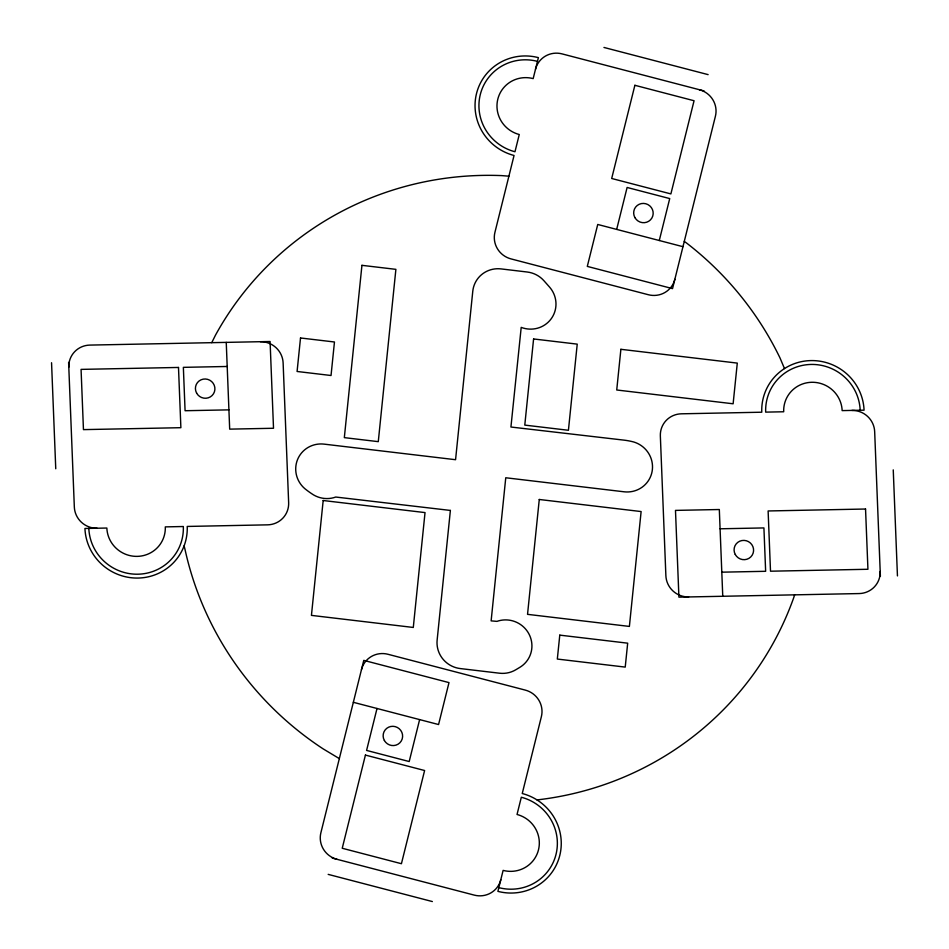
<?xml version="1.0" encoding="UTF-8"?>
<svg xmlns="http://www.w3.org/2000/svg" width="949" height="949" viewBox="0 0 949 949"><rect width="100%" height="100%" fill="white"/><g stroke="black" fill="none" stroke-linecap="round" stroke-linejoin="round"><path stroke-width="1.42" d="M377.014 708.488L366.587 750.422L409.197 761.537L419.624 719.603M616.672 229.397L627.111 187.463L669.721 198.578L659.282 240.512M794.61 594.845L793.744 597.621A318.556 311.592 29.8 0 1 537.3 799.888L537.004 799.912M184.094 545.889L184.972 549.257A318.556 311.592 29.8 0 0 323.17 748.891L339.339 758.607M211.746 342.672L215.518 335.092A318.556 311.592 29.8 0 1 501.57 175.601L508.901 176.182M784.491 368.58L780.019 357.975A318.556 311.592 29.8 0 0 686.435 242.932L684.276 241.402M227.202 366.48L183.359 367.346L185.079 410.727L228.911 409.861M720.089 528.795L763.921 527.929L765.641 571.298L721.798 572.176M603.955 47.45L708.12 74.627M704.063 90.938L562.022 53.879A22.052 21.578 29.8 0 0 535.497 69.289M682.96 246.693L597.74 224.462L587.301 266.396L672.533 288.626L715.416 116.229A22.052 21.578 29.8 0 0 699.33 89.704M353.336 702.307L438.568 724.538L448.996 682.604L363.775 660.374L320.881 832.771A22.052 21.578 29.8 0 0 336.978 859.296M332.233 858.062L474.286 895.121A22.052 21.578 29.8 0 0 500.811 879.711M328.176 874.373L432.353 901.55M893.246 469.885L897.446 575.913M880.387 576.257L874.67 431.665A22.052 21.578 29.8 0 0 851.894 410.419M722.758 596.269L719.318 509.518L675.486 510.396L678.915 597.146L859.142 593.564A22.052 21.578 29.8 0 0 880.197 571.44M226.242 342.387L229.682 429.138L273.514 428.26L270.085 341.51L89.858 345.092A22.052 21.578 29.8 0 0 68.802 367.216M68.613 362.399L74.33 506.98A22.052 21.578 29.8 0 0 97.106 528.237M51.554 362.732L55.754 468.77M860.174 410.253A47.533 46.501 29.8 0 0 811.075 364.44A47.533 46.501 29.8 0 0 765.677 412.127L783.696 411.771A29.407 28.767 29.8 0 1 811.775 382.281A29.407 28.767 29.8 0 1 842.154 410.609L864.064 410.17A51.46 50.333 29.8 0 0 810.921 360.584A51.46 50.333 29.8 0 0 761.774 412.21L681.406 413.811A22.052 21.578 29.8 0 0 660.35 435.935L665.878 575.699A22.052 21.578 29.8 0 0 688.654 596.945M537.466 61.365A47.533 46.501 29.8 0 0 480.289 94.58A47.533 46.501 29.8 0 0 514.975 151.757L519.269 134.521A29.407 28.767 29.8 0 1 497.81 99.147A29.407 28.767 29.8 0 1 533.172 78.601L538.391 57.64A51.46 50.333 29.8 0 0 476.505 93.583A51.46 50.333 29.8 0 0 514.05 155.482L494.927 232.363A22.052 21.578 29.8 0 0 511.013 258.899L648.321 294.724A22.052 21.578 29.8 0 0 674.846 279.314M88.826 528.403A47.533 46.501 29.8 0 0 137.925 574.204A47.533 46.501 29.8 0 0 183.323 526.517L165.304 526.885A29.407 28.767 29.8 0 1 137.225 556.375A29.407 28.767 29.8 0 1 106.846 528.035L84.935 528.474A51.46 50.333 29.8 0 0 138.079 578.06A51.46 50.333 29.8 0 0 187.226 526.446L267.594 524.844A22.052 21.578 29.8 0 0 288.65 502.721L283.122 362.957A22.052 21.578 29.8 0 0 260.346 341.699M498.83 887.635A47.533 46.501 29.8 0 0 556.007 854.42A47.533 46.501 29.8 0 0 521.321 797.243L517.039 814.479A29.407 28.767 29.8 0 1 538.486 849.853A29.407 28.767 29.8 0 1 503.124 870.399L497.905 891.36A51.46 50.333 29.8 0 0 559.791 855.417A51.46 50.333 29.8 0 0 522.247 793.518L541.381 716.637A22.052 21.578 29.8 0 0 525.283 690.101L387.975 654.276A22.052 21.578 29.8 0 0 361.45 669.686M300.513 337.974L297.084 371.474L331.035 375.507L334.463 341.996L300.513 337.974M323.182 500.514L311.438 615.379L413.289 627.455L425.033 512.59L323.182 500.514M361.937 265.329L344.333 437.631L378.283 441.653L395.887 269.35L361.937 265.329M450.384 510.432L437.133 640.136A25.979 25.409 29.8 0 0 460.241 668.559L499.53 673.209A25.979 25.409 29.8 0 0 515.841 669.745L519.874 667.313A25.979 25.409 29.8 0 0 496.968 621.37L491.131 620.871L505.758 477.762L624.098 491.796A25.979 25.409 29.8 0 0 652.07 471.641A25.979 25.409 29.8 0 0 633.647 441.961A69.063 67.545 29.8 0 0 624.489 440.194L510.93 427.026L521.203 327.381A25.979 25.409 29.8 0 0 549.459 286.978L543.979 280.785A25.979 25.409 29.8 0 0 527.264 272.019L501.072 268.911A25.979 25.409 29.8 0 0 472.78 291.236L455.567 459.707L324.131 444.132A25.979 25.409 29.8 0 0 304.665 488.521A88.162 86.229 29.8 0 0 311.58 493.622A25.979 25.409 29.8 0 0 335.756 497.039L450.384 510.432M533.587 338.959L524.785 425.105L568.427 430.277L577.229 344.131L533.587 338.959M539.269 499.482L527.537 614.347L629.389 626.423L641.121 511.558L539.269 499.482M559.78 635.13L557.324 659.057L625.225 667.1L627.68 643.173L559.78 635.13M620.883 349.303L616.731 389.992L733.126 403.788L737.29 363.099L620.883 349.303M365.424 755.084L342.233 848.264L401.427 863.709L424.606 770.517L365.424 755.084M634.881 85.291L611.69 178.483L670.884 193.916L694.063 100.736L634.881 85.291M178.495 367.453L81.068 369.386L83.453 429.624L180.879 427.691L178.495 367.453M865.547 509.02L768.121 510.965L770.505 571.203L867.932 569.27L865.547 509.02M735.261 554.465A9.798 9.585 29.8 0 0 752.154 555.224A9.798 9.585 29.8 0 0 744.087 540.396A9.798 9.585 29.8 0 0 735.261 554.465M634.928 217.629A9.798 9.585 29.8 0 0 651.821 218.128A9.798 9.585 29.8 0 0 643.541 203.418A9.798 9.585 29.8 0 0 634.928 217.629M196.597 393.064A9.798 9.585 29.8 0 0 213.478 393.811A9.798 9.585 29.8 0 0 205.423 378.995A9.798 9.585 29.8 0 0 196.597 393.064M384.381 740.505A9.798 9.585 29.8 0 0 401.261 741.015A9.798 9.585 29.8 0 0 392.981 726.305A9.798 9.585 29.8 0 0 384.381 740.505"/></g></svg>
